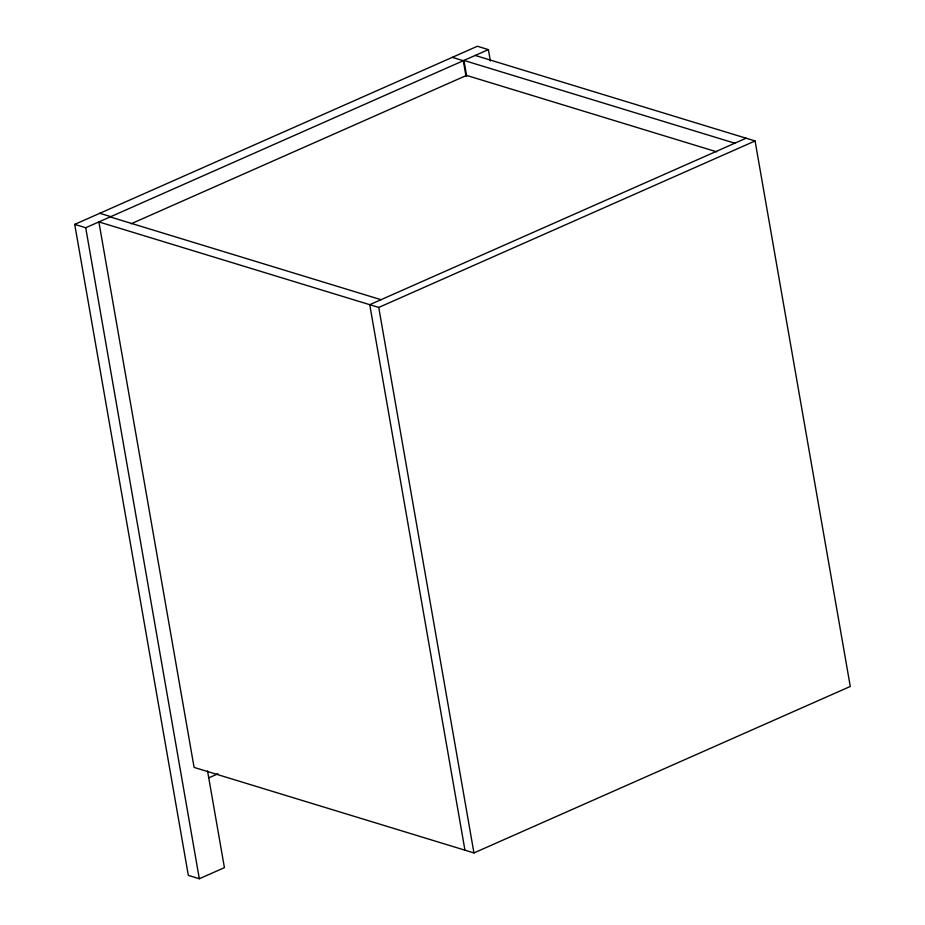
<?xml version="1.0" encoding="UTF-8"?>
<svg xmlns="http://www.w3.org/2000/svg" width="925" height="925" viewBox="0 0 925 925"><rect width="100%" height="100%" fill="white"/><g stroke="black" fill="none" stroke-linecap="round" stroke-linejoin="round"><path stroke-width="1.39" d="M207.547 770.999L224.417 867.65L199.326 878.75L188.33 875.385L74.717 224.382L477.392 46.25L488.388 49.615L490.377 60.981M74.717 224.382L85.713 227.747L488.388 49.615M131.257 223.711L466.547 75.399L716.678 151.827M746.082 138.207L369.746 304.683L464.951 850.191M378.741 307.435L755.077 140.958L850.283 686.454L473.947 852.931L194.088 767.415L98.882 221.919L378.741 307.435L473.947 852.931M208.738 777.856L217.988 773.774M475.219 55.442L755.077 140.958M734.797 143.202L463.934 60.426L466.663 76.058M452.313 57.35L463.298 60.703L466.027 76.347M99.807 213.293L110.792 216.647M110.168 216.924L381.042 299.7M85.713 227.747L199.326 878.75"/></g></svg>
